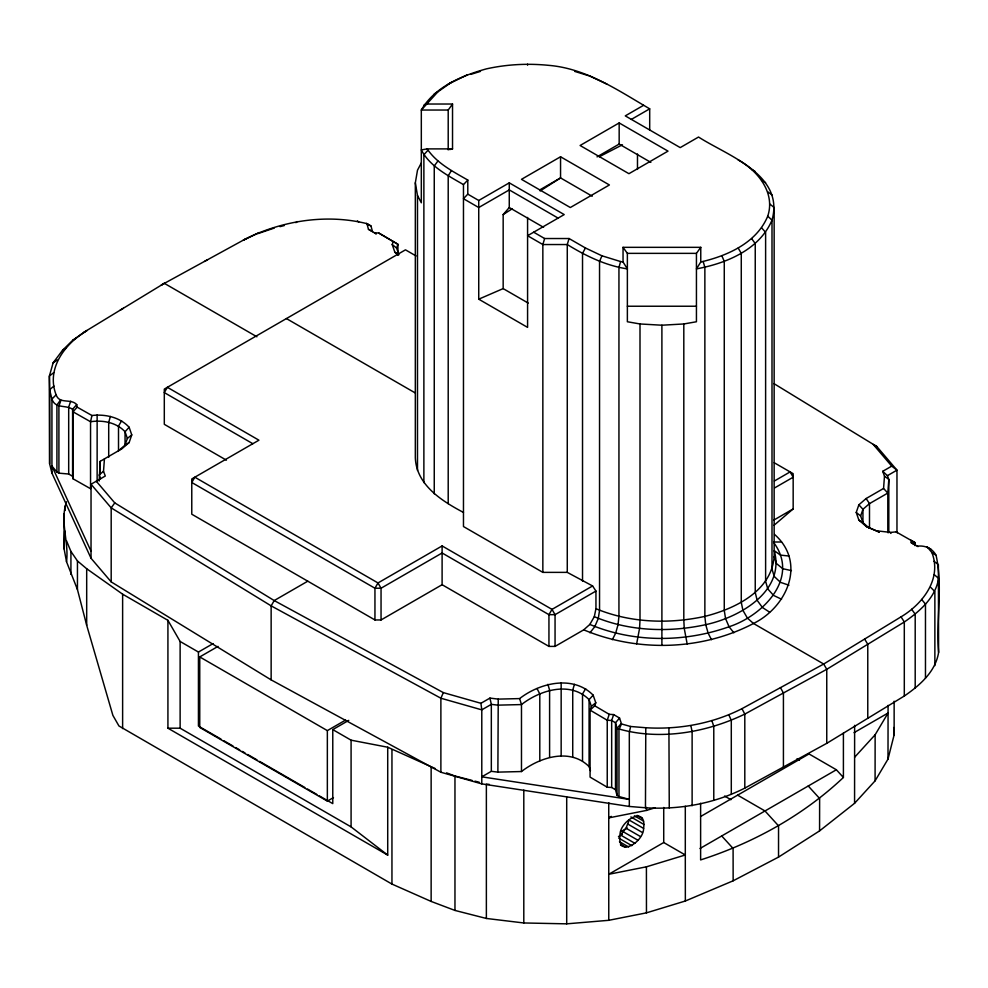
<?xml version="1.0" encoding="UTF-8"?>
<svg xmlns="http://www.w3.org/2000/svg" width="988" height="988" viewBox="0 0 988 988"><rect width="100%" height="100%" fill="white"/><g stroke="black" fill="none" stroke-linecap="round" stroke-linejoin="round"><path stroke-width="1.48" d="M894.14 701.208L894.14 734.813L888.002 759.093L875.084 780.853L854.571 803.306L819.571 830.896L778.532 857.09L733.145 880.802L685.351 901.007L646.461 912.85L608.769 920.31L566.704 923.842L523.801 922.965L486.368 918.457L454.962 910.43L431.139 901.427L391.952 884.075L118.955 725.982L112.891 715.398L86.685 625.256L77.447 589.552L66.529 561.764L64.097 548.883L64.652 530.729M66.554 501.743C59.601 521.368 69.086 541.708 66.529 561.764M66.529 540.844L70.926 551.44L77.447 560.937L86.685 568.742L122.623 594.183L167.923 620.328L180.125 641.471L198.44 652.055L198.44 726.081L221.053 739.135M348.752 720.375L332.771 729.601L332.771 803.627L319.47 795.945M778.532 857.09L778.544 825.845L764.996 810.963L737.628 795.142M854.571 803.306L854.632 725.34M875.084 780.853L875.133 734.776L888.064 713.015L888.064 705.383M888.002 759.093L888.064 713.015L854.015 732.664M608.744 802.664L608.769 920.31M611.337 816.372L608.719 817.891L646.411 810.432L646.411 807.381M819.571 830.896L819.632 798.502L808.246 786.003M927.522 547.303L931.882 552.539C942.12 578.845 922.829 603.878 901.056 616.833L823.696 664.022L741.963 708.68C712.36 723.71 678.83 729.762 645.782 727.736L645.46 807.776C679.583 809.851 714.225 803.627 744.804 788.115L826.758 743.334L904.304 696.021C919.618 685.499 935.587 671.729 938.6 652.413C935.895 620.291 943.157 586.946 936.068 555.318C932.314 548.229 925.052 545.253 917.284 546.154M497.878 772.122L491.332 771.319L481.786 776.827L629.319 799.403L618.97 796.526L617.018 795.377L615.499 789.733L611.671 787.473L607.237 787.214L590.071 777.111L590.071 710.125L594.751 705.803L595.789 702.801L593.146 695.144C573.114 674.853 539.954 682.745 519.614 698.59L498.236 699.109L497.878 772.122L521.479 771.542C539.979 757.104 570.335 747.706 589.083 766.626L590.466 770.628M645.46 807.776L629.319 806.455L481.786 783.879L440.883 772.245L271.144 679.892L111.187 581.895L91.032 558.269L51.932 473.104L49.622 463.78L49.4 376.008L53.13 362.818L62.528 350.308L72.803 340.205L86.944 330.511C65.171 343.478 45.88 368.499 56.118 394.817C59.527 404.561 70.79 398.102 76.731 404.598L77.175 407.142L91.946 415.503C105.136 413.947 119.869 417.158 129.132 427.248L131.762 434.893L129.132 442.55L121.857 448.824L100.196 461.334L99.183 481.045M91.032 558.269L91.032 484.244L105.284 476.018L103.518 471.227L104.432 458.889M887.804 532.643L887.804 493.061L883.568 488.455L884.482 476.117L882.716 471.325L891.732 466.126L896.968 470.152L896.968 532.557M643.608 828.401C646.893 804.417 619.958 820.843 620.019 834.712C616.734 858.696 643.67 842.27 643.608 828.401L629.171 820.065L626.009 828.203L620.538 835.021L634.975 843.357M463.471 512.451C441.871 500.99 416.417 485.059 415.331 457.815L415.331 182.854L417.492 170.208L421.32 162.921M643.583 105.308L625.268 115.88L680.226 147.607L698.541 137.036C727.279 155.598 784.917 174.543 771.999 220.176C759.389 249.841 726.192 263.426 696.441 268.872L700.764 261.993C727.329 255.806 756.61 242.986 767.738 216.162C775.617 192.672 757.648 170.628 738.073 159.858M769.813 204.01L774.147 207.529L774.147 556.516C771.566 591.343 734.689 608.855 704.864 616.389C668.888 624.218 630.171 622.922 595.949 608.694L595.949 591.071L592.59 585.958L567.273 572.373L542.844 572.373L463.471 526.542L463.471 184.62L467.793 180.063C453.035 171.529 436.918 163.378 427.149 148.892L421.32 149.917C429.99 166.626 447.885 175.469 463.471 184.62M252.829 443.711L164.304 392.594L167.355 387.308L258.93 440.191L191.771 478.958L191.771 514.217L374.946 619.958L381.047 619.958L442.105 584.711L548.945 646.399L555.058 646.399L583.735 629.838C637.371 652.327 701.776 650.598 753.486 623.49C787.103 606.953 806.628 562.789 774.58 534.459M583.735 629.838L589.836 624.428L594.307 616.685L595.949 608.694M645.782 727.736L630.591 726.489L629.319 732.429L629.319 806.455M91.946 415.503L90.55 421.728L90.55 488.714L73.038 478.797L72.593 476.241L72.593 409.267L76.731 404.598M636.63 643.954L639.557 628.43L640.002 620.069L640.002 323.965L627.368 321.755L627.368 253.36L623.045 247.333L700.764 247.333L700.764 261.993M467.793 180.063L467.793 194.154L478.735 200.478L509.265 182.854L564.21 214.581L527.58 235.724L542.844 244.542L567.273 244.542C585.761 255.88 605.718 265.673 627.368 268.872L623.045 261.993L620.612 261.561L618.945 267.402L618.945 616.389L618.056 624.663L615.648 633.197L612.338 639.693M110.384 416.43L108.705 422.308L108.705 457.308M574.411 684.326L572.731 690.204L572.731 757.179M620.612 261.561L601.951 255.806L585.439 247.976L569.051 238.528L544.635 238.528L542.844 244.542L542.844 572.373M569.051 238.528L567.273 244.542L567.273 572.373M630.591 726.489L621.514 723.957L619.55 718.054L613.647 714.583L609.226 714.324L607.237 720.24L607.237 787.214M613.647 714.583L611.671 720.499L611.671 787.473M118.511 450.763L125.056 445.106L127.366 438.425L131.762 434.893M398.065 254.978L394.854 252.199L392.211 244.542L393.249 241.554L378.774 233.02L374.353 232.76L376.329 233.897L368.45 229.29L366.931 223.646C326.843 213.717 282.951 220.509 246.037 238.664L161.242 285.087L164.304 283.321L256.905 336.785M398.917 254.756L396.62 248.074L397.929 244.271L378.774 233.02M595.789 702.801L591.38 706.321L590.071 710.125L607.237 720.24L611.671 720.499L615.499 722.747L617.018 728.403L617.018 795.377M866.377 526.579L879.295 532.1L866.377 526.579L858.868 520.096L856.238 512.451L858.868 504.794L866.143 498.52L883.568 488.455M869.489 528.308L862.944 522.652L860.634 515.971L862.944 509.302L869.489 503.633L887.804 493.061L888.817 479.439L887.422 475.66L882.716 471.325M60.935 400.313L58.91 406.179L58.91 473.153L68.691 474.03L72.593 476.241M70.716 401.19L68.691 407.056L68.691 474.03M601.951 255.806L599.543 261.412L599.543 610.399L598.259 618.562L594.739 626.75L589.947 632.789M498.236 699.109L489.937 698.096L480.921 703.295L443.365 692.625L440.883 698.22L440.883 772.245M621.514 723.957L618.97 729.539L618.97 796.526M649.696 130.218L649.696 108.828C618.019 90.353 586.316 68.431 548.636 65.344C527.79 63.257 506.745 64.331 486.281 68.901C461.668 75.755 434.695 86.882 421.32 110.038L421.32 202.799L417.492 195.501L415.331 182.854M427.149 104.024L452.529 104.024L448.206 110.038L421.32 110.038L437.857 91.847L451.281 82.399M585.439 247.976L582.525 253.36L582.525 581.191M121.623 420.764L118.511 426.087L118.511 450.442M585.649 688.661L582.525 693.984L582.525 760.958M451.417 170.603L448.206 175.802L448.206 503.633M60.478 400.054L56.921 405.055L56.921 472.029L58.91 473.153M640.002 323.965L661.898 325.213L683.807 323.965L696.441 321.755L696.441 253.36L700.764 247.333M96.268 481.218L114.769 502.904L111.187 507.869L111.187 581.895M437.857 161.069L434.251 165.984L434.251 493.815M619.55 718.054L615.499 722.747L615.499 789.733M621.069 723.698L617.018 728.403C658.564 740.988 706.074 732.787 744.804 714.089L826.758 669.308L904.304 621.995C919.618 611.473 935.587 597.703 938.6 578.388L934.278 574.67M528.247 303.094L503.164 288.607L503.164 214.581L509.265 207.529L509.265 182.854M77.175 407.142L73.038 411.823L73.038 478.797M427.878 150.3L423.877 154.783L423.877 482.613M129.132 427.248L125.056 431.744L125.056 445.452M593.146 695.144L589.083 699.652L589.083 766.626M854.632 757.228L875.133 734.776M467.793 194.154L463.471 198.712L478.735 207.529L509.265 189.906L558.109 218.101M56.118 394.817L51.932 399.078L51.932 473.104M295.881 222.671L297.104 221.547M843.406 733.034L843.406 777.482C803.071 815.532 753.251 842.974 700.628 859.918L700.615 803.207M53.945 386.036L49.622 389.754L49.622 463.78M103.518 471.227L99.183 474.956L100.578 478.735M774.086 525.233L793.166 508.919L793.166 473.672L774.234 462.742M53.723 372.674L49.4 376.008L49.622 389.754L51.932 399.078C55.34 409.118 65.887 404.561 72.593 409.267L73.038 411.823L90.55 421.728C102.678 419.875 116.473 422.407 125.056 431.744L127.366 438.425M53.13 362.818L57.304 360.003M423.877 105.185L427.878 102.616M503.164 214.581L512.08 208.876M540.14 190.956L560.554 177.914L560.554 156.771L521.479 179.334L570.323 207.529L609.398 184.966L560.554 156.771M125.056 445.106L129.132 442.55M62.528 350.308L66.381 347.912M83.696 332.4L164.304 283.321M467.633 74.656L448.206 84.153M259.177 232.551L243.196 240.306L246.037 238.664M434.251 93.971L437.857 91.847M72.803 340.205L76.372 338.094M120.227 310.108L123.364 308.293M204.578 261.412L207.554 259.696M619.167 122.932L580.092 145.495L628.936 173.69L668.012 151.127L619.167 122.932L619.167 144.075L650.845 162.378M631.369 119.4L649.696 108.828M539.707 189.955L560.554 177.914L592.232 196.217M597.024 156.87L619.167 144.075M307.774 581.191L274.207 600.568L271.144 605.866L271.144 679.892M198.44 652.055L213.099 643.596M333.462 797.588L327.349 801.107L199.749 727.44L199.749 656.934L218.027 646.387M555.058 646.399L555.058 614.672L552.008 609.386L442.105 545.932L377.996 582.945L374.946 588.231L374.946 619.958M199.749 656.934L327.349 730.614L345.639 720.054M592.59 585.958L552.008 609.386L548.945 614.672L548.945 646.399M774.407 480.983L790.116 471.906L793.166 477.204L774.703 487.862M595.949 591.071L555.058 614.672L548.945 614.672L442.105 552.984L381.047 588.231L374.946 588.231L191.771 482.49L194.834 477.204L377.996 582.945L381.047 588.231L381.047 619.958M773.616 520.207L793.166 508.919M887.422 475.66L896.968 470.152L876.813 446.527L773.913 383.603M620.588 831.822L627.269 827.969M618.451 836.577L622.44 834.28M700.603 816.52L809.011 753.943L836.367 769.763L843.406 777.482M685.351 901.007L685.302 854.99L663.726 842.529L608.719 874.294L646.411 866.822L685.302 854.99L685.302 806.245M699.986 848.507L836.367 769.763M599.222 156.771L622.452 144.779M478.735 200.478L478.735 299.179L503.164 288.607M258.164 233.526L274.219 228.092M470.757 74.384L480.464 71.395M646.411 810.432L655.056 807.801M279.999 226.647L284.322 225.56M449.651 149.571L452.529 148.892L452.529 104.024M877.616 530.914L890.867 532.433L896.054 531.84L914.962 542.585L915.407 545.129L911.269 542.758L910.825 540.201L914.962 542.585L914.962 545.623M773.579 542.017L781.557 541.992M427.149 148.892L452.529 148.892M627.368 253.36L696.441 253.36M627.368 306.231L696.441 306.231M167.923 620.328L167.923 728.193L180.125 728.193L351.086 826.894L387.716 855.089L387.716 747.224L351.086 740.173L332.771 729.601M788.93 556.022L780.458 555.108L774.259 550.662C785.485 591.54 739.333 617.414 705.741 624.663C668.938 632.666 629.282 631.357 594.307 616.685M489.369 784.423L486.368 784.064L486.368 918.457M791.425 570.607L782.792 568.718L776.469 563.555L774.147 556.516M446.551 772.851L454.962 776.025L472.091 780.409M474.944 781.138L479.229 782.237M574.695 71.395L588.552 75.668M788.93 585.205L780.458 582.34L774.259 576.461L771.999 569.15L771.999 220.176L767.738 216.162M387.716 747.224L435.338 768.615M589.947 76.101L606.953 84.153M589.836 624.428C633.641 642.793 684.499 642.583 729.058 626.75C762.094 616.006 799.724 578.894 774.271 543.326M781.557 599.222L773.579 595.431L767.75 588.873L765.614 581.315L765.614 232.328L761.6 227.845M443.365 692.625L274.207 600.568L114.769 502.904M931.079 549.353L927.065 547.043M911.269 542.758L918.013 546.611M366.486 223.387L370.982 226.005L372.501 231.649L368.45 229.29M509.265 207.529L543.585 227.351M533.681 232.205L544.635 238.528M416.084 255.966L405.475 249.841L164.304 389.074L164.304 424.321L226.4 460.173M478.735 299.179L527.58 327.386L527.58 217.446M286.409 318.568L415.059 392.841M637.137 815.372L642.385 818.397M634.42 815.792L643.608 821.102M630.9 816.928L644.028 824.511M627.96 824.165L642.385 832.501M626.009 828.203L640.446 836.54M623.49 831.908L637.927 840.245M618.698 838.083L631.814 845.654M619.464 841.702L628.652 847M620.464 844.258L625.713 847.296M620.563 844.999L623.181 846.518M223.708 740.667L233.02 746.039M235.687 747.57L239.676 749.88M242.332 751.411L244.987 752.955M247.655 754.486L256.966 759.858M259.622 761.402L304.835 787.498M307.503 789.042L316.802 794.414M167.923 728.193L387.716 855.089M796.933 758.895L799.403 760.328M724.575 796.032L730.935 799.712M876.813 446.527L873.231 444.439L891.732 466.126M366.931 223.646L370.982 226.005M393.249 241.554L397.929 244.271L397.929 254.929M594.751 705.803L609.226 714.324M896.054 531.84L897.45 532.668M751.633 169.393L755.24 171.529M858.868 520.096L862.944 522.652M394.854 252.199L397.905 254.114M761.6 180.162L765.614 182.731M769.59 612.152L762.415 607.496L757.154 600.309L755.24 592.516L755.24 243.53L751.633 238.614M931.882 552.539L936.068 555.318M767.738 191.845L771.999 194.883M884.482 476.117L888.817 479.439L888.817 532.717M934.055 561.308L938.378 564.642L938.6 652.413M856.238 512.451L860.634 515.971M392.211 244.542L396.62 248.074M357.409 220.867L358.681 221.979M930.696 587.354L934.87 591.577L934.87 665.603M721.709 835.959L733.096 848.457L733.145 880.802M858.868 504.794L862.944 509.302L862.944 522.998M91.032 484.244L111.187 507.869L271.144 605.866L440.883 698.22L481.786 709.853L491.332 704.345L497.878 705.148L521.479 704.568C539.979 690.13 570.335 680.732 589.083 699.652L591.38 706.321M56.921 472.029L51.932 466.052L91.032 551.23M921.619 599.432L925.472 604.088L925.472 678.114M733.862 632.789L729.058 626.75L725.55 618.562L724.266 610.399L724.266 261.412L721.858 255.806M911.628 609.25L915.197 614.19L915.197 688.228M866.143 498.52L869.489 503.633L869.489 527.987M901.056 616.833L904.304 621.995L904.304 696.021M864.636 639.051L867.773 644.287L867.773 718.313M738.209 248.062L741.272 253.36L741.272 602.334L742.914 610.337L747.385 618.068L753.486 623.49L823.696 664.022L826.758 669.308L826.758 743.334M780.446 687.66L783.422 692.996L783.422 767.021M741.963 708.68L744.804 714.089L744.804 788.115M711.471 639.693L708.161 633.197L705.741 624.663L704.864 616.389L704.864 267.402L703.197 261.561M537.04 688.525L539.794 693.984L539.794 760.958M728.823 714.793L731.293 720.375L731.293 794.401M711.829 720.561L713.781 726.304L713.781 800.342M519.614 698.59L521.479 704.568L521.479 771.542M547.908 684.326L549.6 690.204L549.6 757.179M687.166 643.954L684.252 628.43L683.807 620.069L683.807 323.965M489.937 698.096L491.332 704.345L491.332 771.319M690.896 725.797L692.119 731.738L692.119 805.763M480.921 703.295L481.786 709.853L481.786 783.879M893.695 727.526L894.14 734.813M668.925 727.872L669.259 807.912M646.411 866.822L646.461 912.85M890.867 532.433L890.867 533.421M663.726 807.468L663.726 842.529M661.898 325.213L661.898 645.386M637.482 153.992L637.482 169.417M623.045 247.333L623.045 261.993M566.704 797.081L566.704 923.842M561.159 682.807L561.159 755.857M527.58 64.158L527.58 65.171M523.801 790.091L523.801 922.965M454.962 776.025L454.962 910.43M448.206 110.038L448.206 149.917M442.105 545.932L442.105 584.711M431.139 767.021L431.139 901.427M417.492 195.501L417.492 470.449M391.952 749.67L391.952 884.075M351.086 740.173L351.086 826.894M327.349 730.614L327.349 801.107M180.125 641.471L180.125 728.193M122.623 594.183L122.623 728.588M100.196 461.334L100.196 473.511M97.133 414.911L97.133 481.86M86.685 568.742L86.685 625.256M77.447 560.937L77.447 589.552M70.926 551.44L70.926 574.411M65.196 505.955L65.196 510.426M64.097 513.686L64.097 548.883"/></g></svg>
